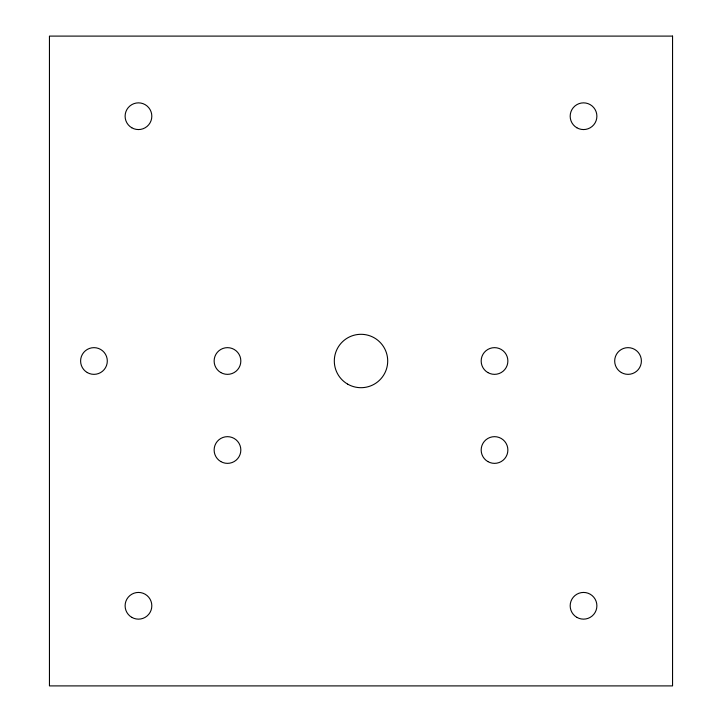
<?xml version="1.0" encoding="UTF-8"?>
<svg xmlns="http://www.w3.org/2000/svg" width="722" height="722" viewBox="0 0 722 722"><rect width="100%" height="100%" fill="white"/><g stroke="black" fill="none" stroke-linecap="round" stroke-linejoin="round"><path stroke-width="1.08" d="M672.552 36.1L49.448 36.1L49.448 685.9L672.552 685.9L672.552 36.1M131.792 127.776A13.348 13.348 0 0 0 151.819 116.215A13.348 13.348 0 0 0 131.792 104.645A13.348 13.348 0 0 0 131.792 127.776M576.86 127.776A13.348 13.348 0 0 0 596.886 116.215A13.348 13.348 0 0 0 576.86 104.645A13.348 13.348 0 0 0 576.86 127.776M621.362 372.561A13.348 13.348 0 0 0 641.389 361A13.348 13.348 0 0 0 621.362 349.439A13.348 13.348 0 0 0 621.362 372.561M576.86 617.355A13.348 13.348 0 0 0 596.886 605.785A13.348 13.348 0 0 0 576.86 594.224A13.348 13.348 0 0 0 576.86 617.355M131.792 617.355A13.348 13.348 0 0 0 151.819 605.785A13.348 13.348 0 0 0 131.792 594.224A13.348 13.348 0 0 0 131.792 617.355M487.846 461.575A13.348 13.348 0 0 0 507.873 450.014A13.348 13.348 0 0 0 487.846 438.453A13.348 13.348 0 0 0 487.846 461.575M487.846 372.561A13.348 13.348 0 0 0 507.873 361A13.348 13.348 0 0 0 487.846 349.439A13.348 13.348 0 0 0 487.846 372.561M347.652 384.122A26.705 26.705 0 0 0 387.705 361A26.705 26.705 0 0 0 347.652 337.878A26.705 26.705 0 0 0 347.652 384.122M220.806 372.561A13.348 13.348 0 0 0 240.832 361A13.348 13.348 0 0 0 220.806 349.439A13.348 13.348 0 0 0 220.806 372.561M87.281 372.561A13.348 13.348 0 0 0 107.307 361A13.348 13.348 0 0 0 87.281 349.439A13.348 13.348 0 0 0 87.281 372.561M220.806 461.575A13.348 13.348 0 0 0 240.832 450.014A13.348 13.348 0 0 0 220.806 438.453A13.348 13.348 0 0 0 220.806 461.575"/></g></svg>
